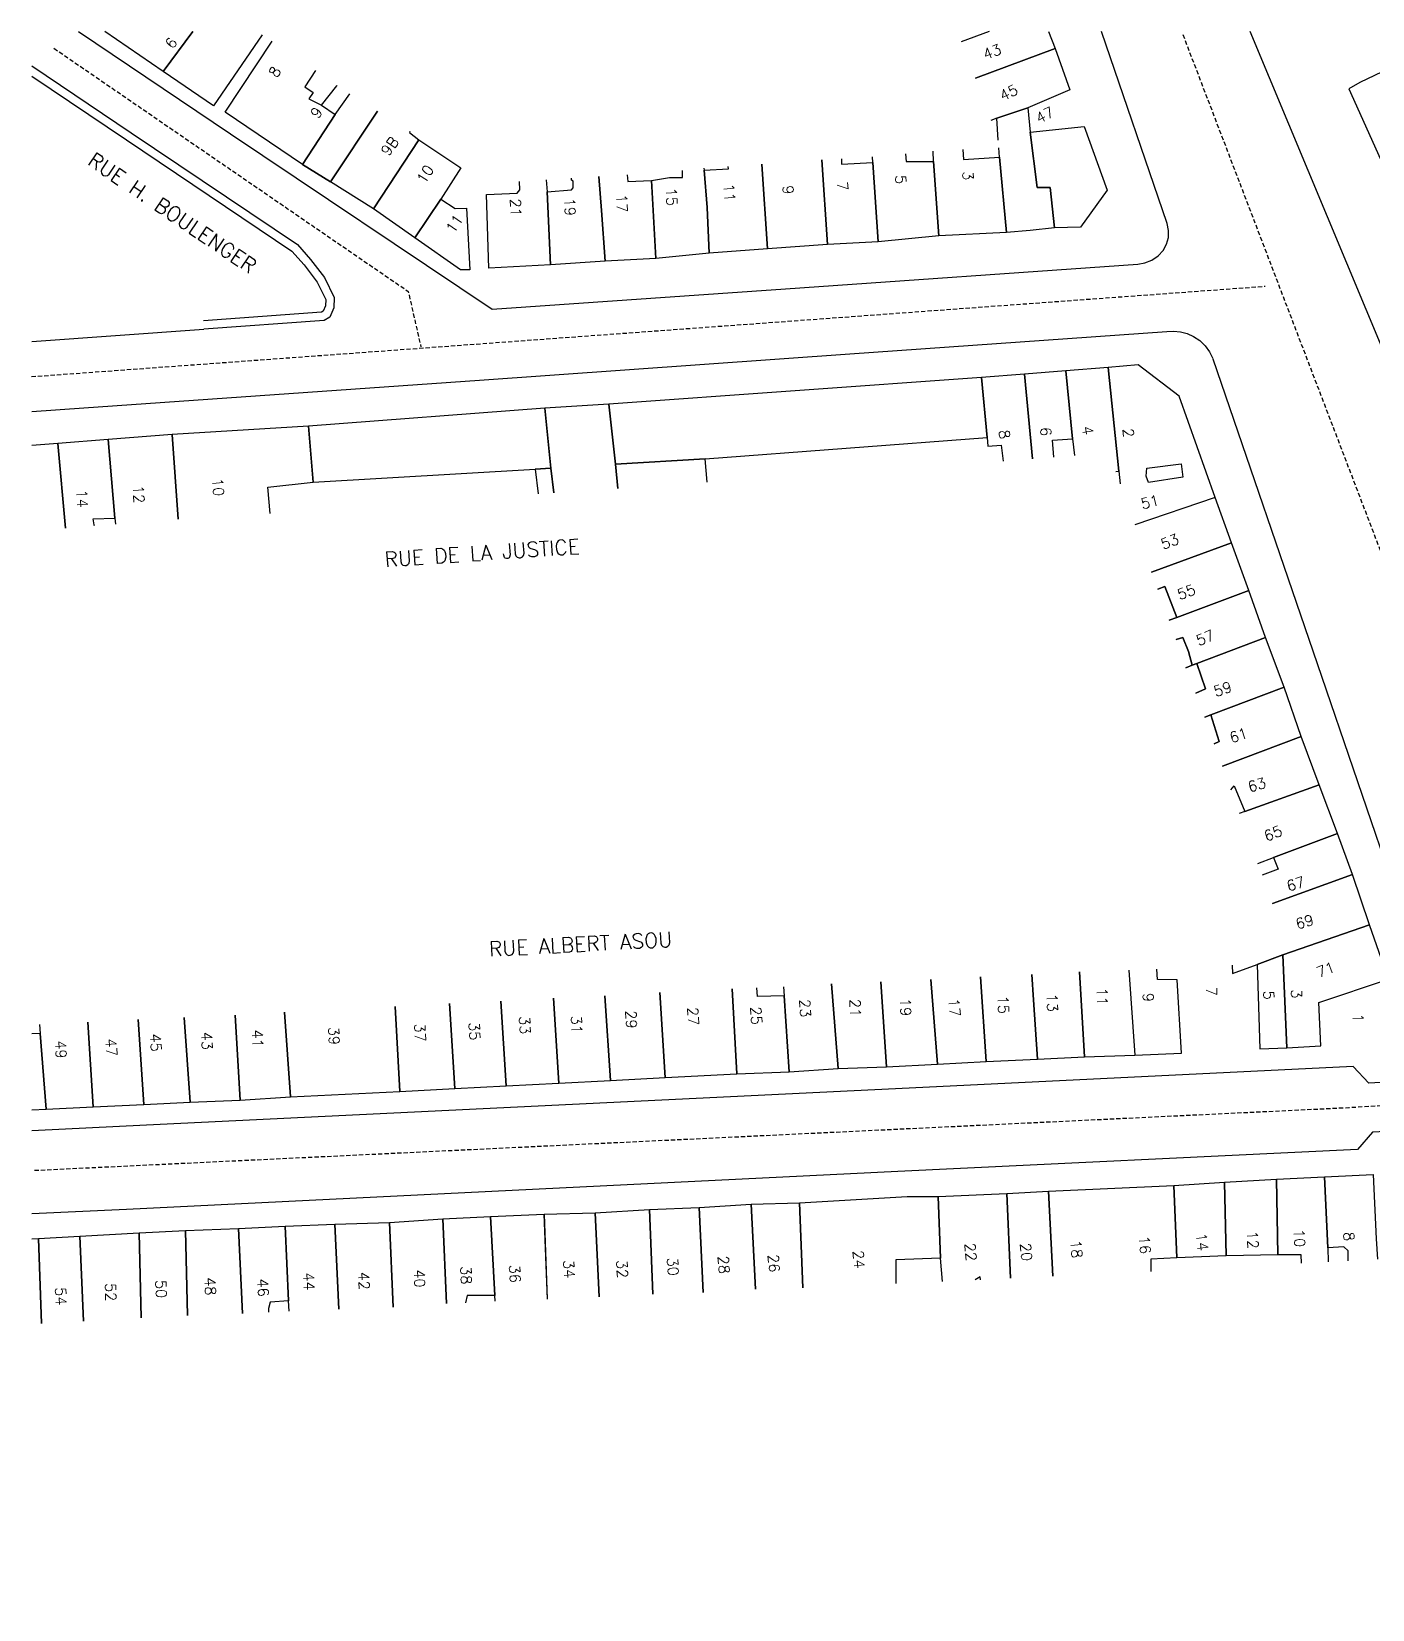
# Model space of a CAD drawing. Header units: millimetres. Extents: x 80999 to 82000, y 143000 to 144001.
# Drawn here: x 81000 to 81157.8, y 143814.3 to 144000 of the extents above; entities that cross this region are included whole.
import ezdxf
from ezdxf.enums import TextEntityAlignment as Align

# ---------------------------------------------------------------- set-up
doc = ezdxf.new("R2010")
doc.units = ezdxf.units.MM
doc.linetypes.add('DASHED', pattern=[0.75, 0.5, -0.25])
for name, color, linetype in [('W0001', 6, 'DASHED'), ('W0008', 7, 'CONTINUOUS'), ('W0100', 7, 'CONTINUOUS'), ('W0302', 3, 'CONTINUOUS'), ('W0989', 7, 'CONTINUOUS'), ('W0991', 7, 'CONTINUOUS')]:
    doc.layers.add(name, color=color, linetype=linetype)
doc.styles.get("Standard").update_dxf_attribs({"font": 'romans.shx', "width": 0.85})

msp = doc.modelspace()

# ---------------------------------------------------------------- linework, layer by layer
at = {"layer": 'W0001', "flags": 128}
for points in [[(81135.5, 143999.65), (81168.92, 143912.35), (81167.3, 143901.57), (81221.48, 143735.44)], [(81002.61, 143998.03), (81044.31, 143969.42), (81045.8, 143962.91)], [(80999.97, 143959.39), (81145.2, 143970.03)], [(81000.31, 143865.98), (81155.03, 143873.37), (81176.04, 143874.73)]]:
    msp.add_lwpolyline(points, dxfattribs=at)
at = {"layer": 'W0008'}
msp.add_line((81000, 143963.54), (81020.27, 143964.97), dxfattribs=at)
for points in [[(81005.48, 144000), (81023.4, 143987.96), (81054.21, 143967.32), (81088.71, 143969.73), (81130.19, 143972.63), (81131.04, 143972.78), (81131.86, 143973.09), (81132.59, 143973.59), (81133.18, 143974.24), (81133.58, 143974.97), (81133.8, 143975.77), (81133.83, 143976.6), (81133.65, 143977.42), (81125.93, 144000)], [(81159.37, 143961.84), (81143.41, 144000)], [(81000, 143995.96), (81011.71, 143988.09), (81031.26, 143974.92), (81032.82, 143973.19), (81034.44, 143971.05), (81035.61, 143968.69), (81035.55, 143967.5), (81035.08, 143966.39), (81034.43, 143965.99), (81020.27, 143964.97)], [(81000, 143955.29), (81006.11, 143955.72), (81052.72, 143958.99), (81096.31, 143962.06), (81133.6, 143964.7), (81134.4, 143964.72), (81135.21, 143964.65), (81136.01, 143964.46), (81136.76, 143964.13), (81137.49, 143963.63), (81138.13, 143963.02), (81138.66, 143962.3), (81139.05, 143961.51)], [(81139.05, 143961.5), (81151.31, 143925.61), (81165.55, 143883.96)], [(81160.26, 143876.39), (81157.38, 143876.23), (81155.57, 143878.19), (81103.3, 143875.63), (81013.51, 143871.28), (81000, 143870.63)], [(81187.95, 143823.71), (81173.81, 143866.33), (81173.58, 143866.99), (81173.33, 143867.64), (81173.02, 143868.27), (81172.61, 143868.85), (81172.04, 143869.44), (81171.4, 143869.94), (81170.7, 143870.35), (81169.96, 143870.68), (81169.34, 143870.85), (81168.7, 143870.94), (81168.06, 143870.95), (81167.43, 143870.94), (81157.82, 143870.47), (81156.06, 143868.42), (81101.94, 143865.83), (81011.13, 143861.38), (81000, 143860.85)]]:
    msp.add_lwpolyline(points, dxfattribs=at)
at = {"layer": 'W0100'}
for points in [[(81018.94, 144000), (81015.45, 143995.31), (81008.61, 144000)], [(81027.12, 143999.63), (81021.39, 143991.26), (81015.45, 143995.31), (81018.94, 144000)], [(81112.7, 144000), (81109.42, 143998.81)], [(81119.68, 144000), (81120.46, 143998.02), (81111.09, 143994.51)], [(81170.08, 144000), (81167.1, 143998.54), (81164.35, 143997.2), (81163.26, 143996.97), (81162.36, 143996.85), (81156.34, 143993.99)], [(81022.77, 143990.52), (81028.31, 143998.85)], [(81111.09, 143994.51), (81120.46, 143998.02), (81122.2, 143993.14)], [(81033.38, 143995.41), (81032.15, 143993.51), (81033.11, 143992.84), (81032.63, 143992.09), (81034.12, 143991.35), (81035.71, 143990.25), (81031.87, 143984.35), (81022.77, 143990.52)], [(81033.38, 143995.41), (81032.15, 143993.51), (81033.11, 143992.84), (81032.63, 143992.09), (81034.12, 143991.35), (81035.89, 143993.62), (81035.93, 143993.68)], [(81156.34, 143993.99), (81155.06, 143993.27), (81168.36, 143963.72), (81167.73, 143963.21), (81171.48, 143954.72), (81172.42, 143954.73), (81181.82, 143932.59), (81181.39, 143931.96), (81184.66, 143925.01), (81193, 143928.54), (81192.8, 143928.9), (81227.48, 143944.27), (81228.15, 143944.04), (81236.65, 143947.46), (81232.93, 143955.1), (81232.46, 143955.1), (81229.23, 143961.73)], [(81035.17, 143982.31), (81031.87, 143984.35), (81035.71, 143990.25), (81037.43, 143992.67)], [(81122.2, 143993.14), (81117.24, 143991.04), (81113.6, 143989.79), (81112.88, 143989.52)], [(81040.7, 143990.64), (81035.17, 143982.31), (81031.87, 143984.35), (81035.17, 143982.31)], [(81035.17, 143982.31), (81040.7, 143990.64)], [(81113.78, 143987.21), (81113.6, 143989.79), (81117.24, 143991.04), (81117.51, 143988.17), (81118.37, 143981.63), (81119.87, 143981.63), (81120.39, 143976.89)], [(81044.52, 143988.22), (81044.45, 143988.11), (81045.58, 143987.24), (81040.21, 143979.12), (81035.17, 143982.31)], [(81123.88, 143988.82), (81126.6, 143981.35), (81123.45, 143976.96), (81120.39, 143976.89), (81119.87, 143981.63), (81118.37, 143981.63), (81117.51, 143988.17), (81123.88, 143988.82)], [(81040.21, 143979.12), (81045.58, 143987.24), (81050.49, 143983.96), (81048.15, 143980.27), (81045.11, 143975.71), (81040.21, 143979.12)], [(81120.39, 143976.89), (81117.54, 143976.58), (81114.73, 143976.36), (81113.91, 143985.21), (81113.84, 143986.33)], [(81093.02, 143984.89), (81093.67, 143974.92), (81086.59, 143974.43), (81085.95, 143984.41)], [(81085.95, 143984.41), (81086.59, 143974.43)], [(81099.64, 143975.26), (81093.67, 143974.92), (81093.02, 143984.89)], [(81095.3, 143985.03), (81095.3, 143984.38), (81099.01, 143984.59), (81099.64, 143975.26)], [(81106.77, 143975.94), (81099.64, 143975.26), (81099.01, 143984.59), (81098.97, 143985.25)], [(81102.87, 143985.61), (81102.95, 143984.7), (81106.16, 143984.72)], [(81102.87, 143985.61), (81102.95, 143984.7), (81106.16, 143984.72), (81106.77, 143975.94)], [(81106.16, 143984.72), (81106.13, 143985.92)], [(81114.73, 143976.36), (81106.77, 143975.94), (81106.16, 143984.72)], [(81109.6, 143986.1), (81109.67, 143984.96), (81113.91, 143985.21), (81114.73, 143976.36)], [(81060.56, 143982.53), (81060.66, 143981.14), (81061.07, 143972.54), (81053.82, 143972.14)], [(81066.77, 143982.94), (81067.06, 143978.96), (81067.5, 143972.97), (81061.07, 143972.54), (81060.66, 143981.14)], [(81060.66, 143981.14), (81063.54, 143981.38), (81063.72, 143981.61), (81063.72, 143982.38), (81063.54, 143982.52), (81063.54, 143982.73)], [(81067.5, 143972.97), (81067.06, 143978.96), (81066.77, 143982.94)], [(81070.09, 143983.12), (81070.15, 143982.36), (81072.95, 143982.49), (81073.15, 143978.93), (81073.46, 143973.29), (81067.5, 143972.97)], [(81073.46, 143973.29), (81073.15, 143978.93), (81072.95, 143982.49), (81075.09, 143982.81), (81076.59, 143982.82), (81076.61, 143983.66)], [(81079.12, 143983.91), (81079.14, 143983.7), (81079.52, 143979.28), (81079.74, 143973.93), (81073.46, 143973.29)], [(81079.12, 143983.91), (81079.14, 143983.7), (81082, 143983.83), (81081.99, 143984.12)], [(81086.59, 143974.43), (81079.74, 143973.93), (81079.52, 143979.28), (81079.14, 143983.7), (81082, 143983.83), (81081.99, 143984.12)], [(81053.82, 143972.14), (81053.53, 143980.82), (81057.14, 143980.99), (81057.45, 143981.38), (81057.42, 143982.35)], [(81045.11, 143975.71), (81048.15, 143980.27), (81049.82, 143979.19), (81051.18, 143979.2), (81051.55, 143971.97), (81050.48, 143971.97), (81045.11, 143975.71)], [(81127.6, 143948.23), (81127.96, 143948.28), (81126.73, 143960.48), (81121.73, 143960.06)], [(81139.29, 143945.18), (81135.07, 143957.09), (81130.24, 143960.77), (81126.73, 143960.48)], [(81126.73, 143960.48), (81127.96, 143948.28), (81128.11, 143946.79)], [(81067.92, 143956.16), (81068.71, 143949.09), (81079.28, 143949.72), (81112.45, 143952.22), (81111.81, 143959.27), (81067.92, 143956.16)], [(81117.79, 143949.72), (81116.85, 143959.68), (81111.81, 143959.27)], [(81111.81, 143959.27), (81112.45, 143952.22), (81112.54, 143951.2), (81114.1, 143951.33), (81114.34, 143949.44)], [(81120.33, 143949.92), (81120.16, 143951.9), (81122.53, 143952.06), (81121.73, 143960.06), (81116.85, 143959.68)], [(81116.85, 143959.68), (81117.79, 143949.72)], [(81121.73, 143960.06), (81122.53, 143952.06), (81122.74, 143950.11)], [(81032.59, 143953.57), (81033.12, 143946.95), (81059.27, 143948.49), (81061.11, 143948.63), (81060.4, 143955.67), (81032.59, 143953.57)], [(81068.97, 143946.21), (81068.71, 143949.09), (81067.92, 143956.16), (81060.4, 143955.67)], [(81060.4, 143955.67), (81061.11, 143948.63), (81061.44, 143945.71)], [(81028.05, 143943.28), (81027.77, 143946.39), (81033.12, 143946.95), (81032.59, 143953.57), (81016.52, 143952.59)], [(81003.95, 143941.54), (81003.05, 143951.5), (81000, 143951.27)], [(81007.39, 143941.83), (81007.33, 143941.96), (81007.23, 143942.64), (81009.78, 143942.75), (81008.99, 143951.99), (81003.05, 143951.5)], [(81003.05, 143951.5), (81003.95, 143941.54)], [(81017.24, 143942.62), (81016.52, 143952.59), (81008.99, 143951.99)], [(81008.99, 143951.99), (81009.78, 143942.75), (81009.84, 143942.03)], [(81016.52, 143952.59), (81017.24, 143942.62)], [(81079.52, 143946.95), (81079.28, 143949.72), (81068.71, 143949.09)], [(81068.71, 143949.09), (81068.97, 143946.21)], [(81135.52, 143947.57), (81131.45, 143946.93), (81131.17, 143947.67), (81131.25, 143948.61), (81135.32, 143949.12), (81135.52, 143947.57)], [(81061.11, 143948.63), (81059.27, 143948.49), (81059.62, 143945.58)], [(81061.44, 143945.71), (81061.11, 143948.63)], [(81139.29, 143945.18), (81129.84, 143941.93)], [(81131.82, 143936.39), (81141.22, 143939.82), (81139.29, 143945.18)], [(81141.22, 143939.82), (81131.82, 143936.39)], [(81132.56, 143934.39), (81133.39, 143934.68), (81134.81, 143931.03), (81143.28, 143934.21), (81141.22, 143939.82)], [(81134.81, 143931.03), (81133.39, 143934.68), (81132.56, 143934.39)], [(81143.28, 143934.21), (81134.81, 143931.03), (81133.91, 143930.72)], [(81134.71, 143928.44), (81135.52, 143928.67), (81136.17, 143927.02), (81136.62, 143925.42), (81137.16, 143925.61), (81145.22, 143928.69), (81143.28, 143934.21)], [(81133.91, 143930.72), (81134.81, 143931.03)], [(81136.62, 143925.42), (81136.17, 143927.02), (81135.52, 143928.67), (81134.71, 143928.44)], [(81145.22, 143928.69), (81137.16, 143925.61), (81138.17, 143922.63), (81137.02, 143922.15)], [(81138.1, 143919.31), (81138.78, 143919.57), (81147.45, 143922.85), (81145.22, 143928.69)], [(81137.02, 143922.15), (81138.17, 143922.63), (81137.16, 143925.61), (81136.62, 143925.42), (81135.87, 143925.13)], [(81135.87, 143925.13), (81136.62, 143925.42)], [(81147.45, 143922.85), (81138.78, 143919.57), (81139.77, 143916.45), (81139.21, 143916.19)], [(81140.16, 143913.55), (81149.45, 143917.04), (81147.45, 143922.85)], [(81139.21, 143916.19), (81139.77, 143916.45), (81138.78, 143919.57), (81138.1, 143919.31)], [(81149.45, 143917.04), (81140.16, 143913.55)], [(81141.15, 143910.77), (81141.53, 143911.23), (81142.82, 143908.21), (81151.56, 143911.34), (81149.45, 143917.04)], [(81151.56, 143911.34), (81142.82, 143908.21), (81142.15, 143907.96)], [(81144.34, 143902.08), (81146.16, 143902.78), (81153.7, 143905.63), (81151.56, 143911.34)], [(81153.7, 143905.63), (81146.16, 143902.78), (81146.71, 143901.42), (81144.85, 143900.7)], [(81146.07, 143897.39), (81155.47, 143900.81), (81153.7, 143905.63)], [(81141.29, 143890.12), (81141.36, 143889.15), (81144.26, 143890.22), (81147.29, 143891.33), (81157.49, 143894.86), (81155.47, 143900.81)], [(81155.47, 143900.81), (81146.07, 143897.39)], [(81157.49, 143894.86), (81147.29, 143891.33), (81147.74, 143880.4), (81151.74, 143880.63), (81151.52, 143885.75), (81159.73, 143888.46), (81157.49, 143894.86)], [(81147.74, 143880.4), (81147.29, 143891.33), (81144.26, 143890.22), (81144.56, 143880.29), (81147.74, 143880.4)], [(81094.91, 143877.95), (81094.15, 143887.92)], [(81094.15, 143887.92), (81094.91, 143877.95), (81100.6, 143878.17)], [(81099.96, 143888.15), (81100.6, 143878.17), (81106.62, 143878.47)], [(81100.6, 143878.17), (81099.96, 143888.15)], [(81106.62, 143878.47), (81105.84, 143888.44)], [(81105.84, 143888.44), (81106.62, 143878.47), (81112.35, 143878.77)], [(81112.35, 143878.77), (81111.69, 143888.75)], [(81111.69, 143888.75), (81112.35, 143878.77), (81118.4, 143879.05)], [(81118.4, 143879.05), (81117.92, 143886.05), (81117.71, 143889.03)], [(81117.71, 143889.03), (81117.92, 143886.05), (81118.4, 143879.05), (81123.92, 143879.35)], [(81123.92, 143879.35), (81123.34, 143889.33)], [(81123.34, 143889.33), (81123.92, 143879.35), (81129.86, 143879.54)], [(81129.16, 143889.52), (81129.86, 143879.54)], [(81129.86, 143879.54), (81135.34, 143879.76), (81134.84, 143888.41), (81132.52, 143888.42), (81132.44, 143889.65)], [(81061.42, 143886.23), (81062.05, 143876.25), (81068.12, 143876.54)], [(81062.05, 143876.25), (81061.42, 143886.23)], [(81068.12, 143876.54), (81067.46, 143886.52)], [(81067.46, 143886.52), (81068.12, 143876.54), (81074.57, 143876.92)], [(81073.95, 143886.9), (81074.57, 143876.92), (81083.01, 143877.35)], [(81074.57, 143876.92), (81073.95, 143886.9)], [(81083.01, 143877.35), (81082.43, 143887.33)], [(81082.43, 143887.33), (81083.01, 143877.35), (81089.14, 143877.59)], [(81089.14, 143877.59), (81088.58, 143886.51), (81085.43, 143886.45), (81085.36, 143887.45)], [(81088.5, 143887.57), (81088.58, 143886.51), (81089.14, 143877.59), (81094.91, 143877.95)], [(81023.94, 143884.23), (81024.53, 143874.25), (81030.46, 143874.63)], [(81024.53, 143874.25), (81023.94, 143884.23)], [(81030.46, 143874.63), (81029.75, 143884.6)], [(81029.75, 143884.6), (81030.46, 143874.63), (81043.33, 143875.27)], [(81043.33, 143875.27), (81042.76, 143885.26)], [(81042.76, 143885.26), (81043.33, 143875.27), (81049.8, 143875.62)], [(81049.8, 143875.62), (81049.16, 143885.6)], [(81049.16, 143885.6), (81049.8, 143875.62), (81055.84, 143875.92)], [(81055.84, 143875.92), (81055.21, 143885.9)], [(81055.21, 143885.9), (81055.84, 143875.92), (81062.05, 143876.25)], [(81000.9, 143883.16), (81000.99, 143882.1), (81001.68, 143873.19), (81007.21, 143873.45)], [(81007.21, 143873.45), (81006.58, 143883.43)], [(81006.58, 143883.43), (81007.21, 143873.45), (81013.18, 143873.74)], [(81012.53, 143883.72), (81013.18, 143873.74), (81018.64, 143874)], [(81013.18, 143873.74), (81012.53, 143883.72)], [(81018.64, 143874), (81017.92, 143883.97)], [(81017.92, 143883.97), (81018.64, 143874), (81024.53, 143874.25)], [(81001.68, 143873.19), (81000.99, 143882.1), (81000, 143882.06)], [(81000, 143873.11), (81001.68, 143873.19)], [(81119.7, 143863.51), (81134.43, 143864.21), (81134.81, 143855.69), (81131.73, 143855.53), (81131.73, 143854.07)], [(81134.43, 143864.21), (81140.39, 143864.57), (81140.62, 143855.9), (81134.81, 143855.69), (81134.43, 143864.21)], [(81140.39, 143864.57), (81146.53, 143864.94), (81146.67, 143856.02), (81140.62, 143855.9), (81140.39, 143864.57)], [(81146.53, 143864.94), (81152.18, 143865.21), (81152.56, 143856.87), (81152.62, 143855.22)], [(81149.48, 143855.07), (81149.42, 143856.03), (81146.67, 143856.02), (81146.53, 143864.94)], [(81152.18, 143865.21), (81157.91, 143865.5), (81158.26, 143857.92), (81158.4, 143855.51)], [(81154.95, 143855.34), (81154.98, 143856.5), (81154.45, 143856.98), (81152.56, 143856.87), (81152.18, 143865.21)], [(81078.56, 143861.61), (81084.7, 143861.99), (81085.2, 143852)], [(81084.7, 143861.99), (81090.39, 143862.15), (81090.78, 143852.16)], [(81085.2, 143852), (81084.7, 143861.99)], [(81090.39, 143862.15), (81103.06, 143862.89), (81106.68, 143862.89), (81106.98, 143855.66), (81101.71, 143855.45), (81101.71, 143852.65)], [(81090.78, 143852.16), (81090.39, 143862.15)], [(81106.68, 143862.89), (81114.77, 143863.26), (81115.2, 143853.27)], [(81107.22, 143852.9), (81106.98, 143855.66), (81106.68, 143862.89)], [(81114.77, 143863.26), (81119.7, 143863.51), (81120.2, 143853.52)], [(81115.2, 143853.27), (81114.77, 143863.26)], [(81120.2, 143853.52), (81119.7, 143863.51)], [(81042.1, 143859.85), (81048.38, 143860.29), (81048.83, 143850.29)], [(81048.38, 143860.29), (81054, 143860.55), (81054.52, 143851.24), (81051.24, 143851.24), (81051.07, 143850.4)], [(81048.83, 143850.29), (81048.38, 143860.29)], [(81054, 143860.55), (81060.33, 143860.81), (81060.68, 143850.82)], [(81054.54, 143850.57), (81054.52, 143851.24), (81054, 143860.55)], [(81060.33, 143860.81), (81066.31, 143860.98), (81066.79, 143851.1)], [(81060.69, 143850.82), (81060.33, 143860.81)], [(81066.31, 143860.98), (81072.7, 143861.38), (81073.09, 143851.39)], [(81066.79, 143851.1), (81066.31, 143860.98)], [(81072.7, 143861.38), (81078.56, 143861.61), (81079.03, 143851.62)], [(81073.09, 143851.39), (81072.7, 143861.38)], [(81079.03, 143851.62), (81078.56, 143861.61)], [(81000.78, 143857.95), (81005.67, 143858.22), (81006.09, 143848.23)], [(81005.67, 143858.22), (81012.64, 143858.62), (81012.88, 143848.62)], [(81006.09, 143848.23), (81005.67, 143858.22)], [(81012.64, 143858.62), (81018.08, 143858.88), (81018.34, 143848.88)], [(81012.88, 143848.62), (81012.64, 143858.62)], [(81018.08, 143858.88), (81024.35, 143859.13), (81024.79, 143849.14)], [(81018.34, 143848.88), (81018.08, 143858.88)], [(81024.35, 143859.13), (81029.83, 143859.4), (81030.21, 143850.61), (81028.05, 143850.48), (81027.85, 143849.73), (81027.87, 143849.28)], [(81024.79, 143849.14), (81024.35, 143859.13)], [(81029.83, 143859.4), (81035.66, 143859.64), (81036.15, 143849.65)], [(81030.28, 143849.39), (81030.21, 143850.61), (81029.83, 143859.4)], [(81035.66, 143859.64), (81042.1, 143859.85), (81042.54, 143849.86)], [(81036.15, 143849.65), (81035.66, 143859.64)], [(81042.54, 143849.86), (81042.1, 143859.85)], [(81000, 143857.91), (81000.78, 143857.95), (81001.14, 143847.96)], [(81001.14, 143847.96), (81000.78, 143857.95)], [(81111.7, 143853.11), (81111.66, 143853.44), (81111.04, 143853.08)]]:
    msp.add_lwpolyline(points, dxfattribs=at)
at = {"layer": 'W0302'}
msp.add_lwpolyline([(81000, 143994.75), (81011.15, 143987.26), (81030.6, 143974.16), (81032.05, 143972.56), (81033.59, 143970.52), (81034.6, 143968.48), (81034.56, 143967.72), (81034.29, 143967.08), (81034.12, 143966.97), (81020.2, 143965.97)], dxfattribs=at)

# ---------------------------------------------------------------- texts
at = {"layer": 'W0989'}
for s, rotation, p in [('RUE H. BOULENGER', 325.9377, (81016.53, 143978.67)), ('RUE DE LA JUSTICE', 3.9051, (81053.02, 143938.65)), ('RUE ALBERT ASOU', 3.0389, (81064.59, 143892.6))]:
    msp.add_text(s, height=1.75, rotation=rotation, dxfattribs=at).set_placement(p, align=Align.MIDDLE)
at = {"layer": 'W0991'}
for s, rotation, p in [('6', 52.7175, (81016.4, 143998.66)), ('43', 21.0569, (81113.06, 143997.62)), ('8', 57.3982, (81028.61, 143995.26)), ('45', 25.3251, (81115.01, 143992.82)), ('9', 52.0737, (81033.51, 143990.46)), ('47', 27.5001, (81119.25, 143990.18)), ('9B', 54.1823, (81042.14, 143986.51)), ('10', 58.0477, (81046.31, 143983.21)), ('5', 274.3247, (81102.29, 143982.58)), ('3', 273.9654, (81110.21, 143983.04)), ('15', 272.9753, (81075.32, 143980.55)), ('11', 274.8344, (81082.12, 143981.03)), ('9', 274.5349, (81089.04, 143981.36)), ('7', 274.5666, (81095.45, 143981.8)), ('21', 272.253, (81056.98, 143979.27)), ('19', 271.9469, (81063.35, 143979.36)), ('17', 273.0694, (81069.47, 143979.79)), ('11', 55.7067, (81049.75, 143977.39)), ('8', 279.7284, (81114.5, 143952.59)), ('6', 273.233, (81119.38, 143952.92)), ('4', 278.3965, (81124.31, 143953.07)), ('2', 276.0051, (81129.09, 143952.78)), ('14', 273.1812, (81005.92, 143945.03)), ('12', 272.9641, (81012.59, 143945.55)), ('10', 273.7937, (81021.94, 143946.39)), ('51', 14.6938, (81131.63, 143944.64)), ('53', 20.8548, (81133.97, 143939.98)), ('55', 19.8722, (81135.91, 143934.04)), ('57', 22.0752, (81138.13, 143928.65)), ('59', 18.5145, (81140.2, 143922.62)), ('61', 18.5974, (81142.06, 143917.18)), ('63', 15.8487, (81144.22, 143911.35)), ('65', 22.2609, (81146.12, 143905.63)), ('67', 17.3871, (81148.78, 143899.69)), ('69', 16.8066, (81149.84, 143895.23)), ('71', 20.6701, (81152.3, 143889.59)), ('21', 272.5297, (81096.95, 143885.08)), ('19', 272.4073, (81102.86, 143885.18)), ('15', 272.7819, (81114.37, 143885.46)), ('13', 272.3759, (81120.13, 143885.7)), ('11', 271.3471, (81126.01, 143886.42)), ('9', 270.979, (81131.43, 143886.33)), ('7', 272.0381, (81138.88, 143887.04)), ('5', 272.3293, (81145.62, 143886.6)), ('3', 272.5653, (81148.89, 143886.75)), ('29', 272.4378, (81070.57, 143883.73)), ('27', 273.4444, (81077.86, 143884.11)), ('25', 273.7039, (81085.29, 143884.18)), ('23', 273.2306, (81091.05, 143885.06)), ('17', 275.6098, (81108.63, 143885.14)), ('1', 272.2092, (81156.14, 143883.91)), ('41', 272.5817, (81026.58, 143881.48)), ('39', 272.996, (81035.58, 143881.8)), ('37', 272.7739, (81045.71, 143882.19)), ('35', 273.4977, (81052.12, 143882.35)), ('33', 272.9477, (81058.04, 143883.06)), ('31', 273.2343, (81064.14, 143883.12)), ('49', 272.5563, (81003.42, 143880.21)), ('47', 273.711, (81009.37, 143880.46)), ('45', 273.2553, (81014.6, 143881.02)), ('43', 272.5096, (81020.61, 143881.22)), ('14', 276.3022, (81137.77, 143857.55)), ('12', 273.5099, (81143.74, 143857.8)), ('10', 273.0098, (81149.23, 143858.01)), ('8', 273.6947, (81155.06, 143858.19)), ('24', 275.2665, (81097.36, 143855.5)), ('22', 275.189, (81110.53, 143856.36)), ('20', 275.874, (81117.06, 143856.36)), ('18', 274.4533, (81122.98, 143856.71)), ('16', 275.2246, (81131.03, 143857.2)), ('38', 272.3294, (81051.13, 143853.63)), ('36', 272.7596, (81056.87, 143853.8)), ('34', 274.1337, (81063.25, 143854.36)), ('32', 273.5963, (81069.5, 143854.36)), ('30', 273.2509, (81075.46, 143854.64)), ('28', 274.1458, (81081.46, 143854.86)), ('26', 275.1265, (81087.36, 143855.03)), ('52', 272.1228, (81009.28, 143851.64)), ('50', 272.4993, (81015.22, 143852.01)), ('48', 272.6091, (81021.02, 143852.33)), ('46', 273.2754, (81027.22, 143852.18)), ('44', 272.2274, (81032.64, 143852.91)), ('42', 272.1309, (81039.11, 143852.98)), ('40', 272.2334, (81045.64, 143853.26)), ('54', 272.6749, (81003.42, 143851.16))]:
    msp.add_text(s, height=1.25, rotation=rotation, dxfattribs=at).set_placement(p, align=Align.MIDDLE)

doc.saveas('drawing.dxf')
